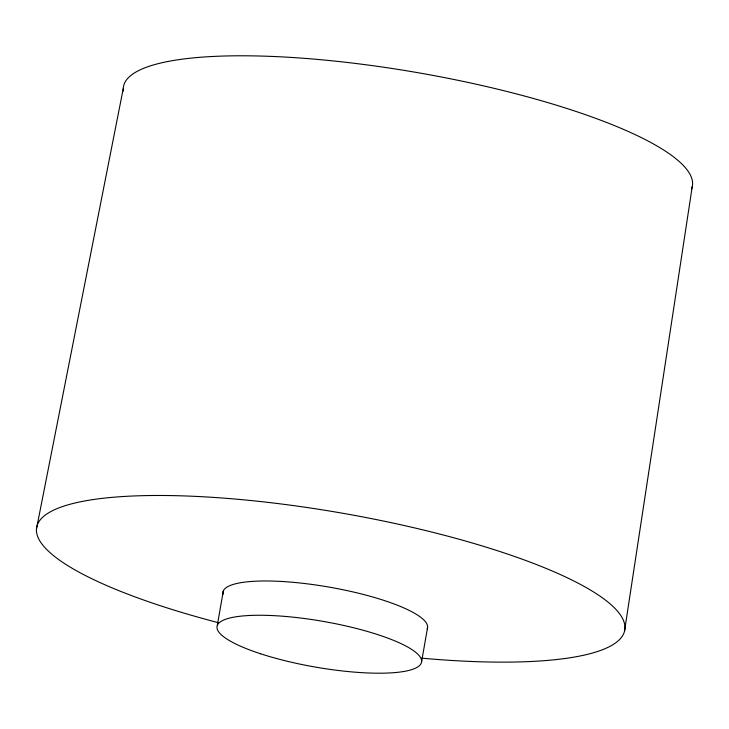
<?xml version="1.0" encoding="UTF-8"?>
<svg xmlns="http://www.w3.org/2000/svg" width="729" height="729" viewBox="0 0 729 729"><rect width="100%" height="100%" fill="white"/><g stroke="black" fill="none" stroke-linecap="round" stroke-linejoin="round"><path stroke-width="1.09" d="M624.507 631.232L692.231 186.706M217.342 625.209L223.32 590.937M421.608 661.677L427.586 627.405M36.45 529.063L123.228 88.765M223.056 594.363A103.828 23.182 9.9 0 1 326.802 586.708A103.828 23.182 9.9 0 1 427.23 628.872M218.272 622.657A298.498 66.64 9.9 0 1 101.914 498.408A298.498 66.64 9.9 0 1 573.176 580.658A298.498 66.64 9.9 0 1 421.608 658.15M123.338 91.089A288.766 64.462 9.9 0 1 416.277 72.417A288.766 64.462 9.9 0 1 691.52 189.011M260.627 653.785A103.828 23.182 9.9 0 0 421.244 663.144A103.828 23.182 9.9 0 0 275.945 615.759A103.828 23.182 9.9 0 0 260.627 653.785"/></g></svg>
